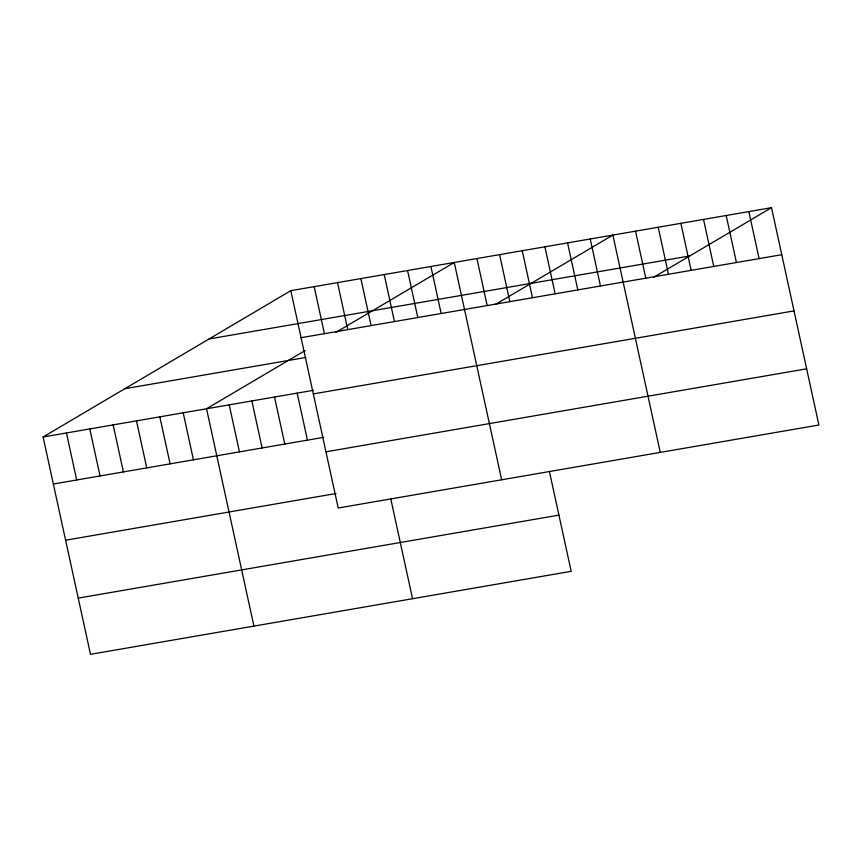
<?xml version="1.0" encoding="UTF-8"?>
<svg xmlns="http://www.w3.org/2000/svg" width="862" height="862" viewBox="0 0 862 862"><rect width="100%" height="100%" fill="white"/><g stroke="black" fill="none" stroke-linecap="round" stroke-linejoin="round"><path stroke-width="1.29" d="M549.385 471.374L571.183 571.323L90.488 654.323L43.1 436.991L290.817 290.677L771.512 207.677L818.9 425.009L338.206 508.009L290.817 290.677M305.126 350.532L206.535 408.771L253.924 626.103M335.663 332.506L337.764 331.256M338.82 330.642L454.252 262.457L501.641 479.789M495.338 304.491L612.882 235.067L660.27 452.399M653.967 277.101L771.512 207.677M209.078 338.96L689.762 255.96M301.075 337.699L781.769 254.699M124.85 388.708L305.913 357.439M43.1 436.991L313.542 390.292M313.326 393.902L794.021 310.902M53.358 484.013L323.8 437.314M325.955 451.807L806.649 368.817M65.609 540.215L336.051 493.517M78.237 598.12L558.921 515.12M748.852 211.589L759.11 258.622M726.192 215.511L736.439 262.533M703.532 219.422L713.779 266.444M680.872 223.333L691.119 270.356M658.212 227.245L668.459 274.267M635.542 231.156L645.8 278.178M590.222 238.979L600.48 286.012M567.562 242.89L577.82 289.923M544.903 246.812L555.15 293.834M522.243 250.723L532.49 297.746M499.583 254.635L509.83 301.657M476.923 258.546L487.17 305.568M430.914 266.487L441.161 313.509M407.564 270.517L417.811 317.55M384.215 274.558L394.462 321.58M360.866 278.588L371.123 325.61M390.755 498.753L412.553 598.713M337.516 282.617L347.774 329.64M314.167 286.647L324.424 333.669M297.174 393.115L307.432 440.137M274.515 397.026L284.772 444.049M251.855 400.938L262.113 447.971M229.195 404.849L239.453 451.882M183.186 412.801L193.444 459.823M159.836 416.831L170.094 463.853M136.487 420.861L146.745 467.883M113.148 424.891L123.395 471.913M89.799 428.92L100.046 475.943M66.449 432.95L76.696 479.983"/></g></svg>
